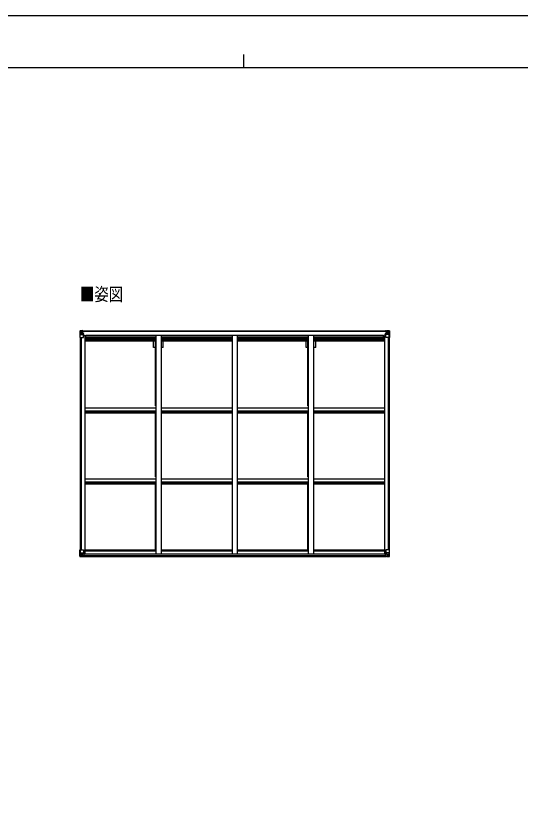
# Model space of a CAD drawing. Units: millimetres, scale not verified. Extents: x -10512 to 10512, y -7425 to 7425.
# Drawn here: x -2152 to 2587, y 9 to 7425 of the extents above; entities that cross this region are included whole.
import ezdxf
from ezdxf.enums import TextEntityAlignment as Align

# ---------------------------------------------------------------- set-up
doc = ezdxf.new("R2010")
doc.units = ezdxf.units.MM
doc.header["$LTSCALE"] = 30
for name, color, linetype in [('0-2_USER1', 3, 'Continuous'), ('0-4_YKK_13', 4, 'Continuous'), ('0-5_YKK_A1', 4, 'Continuous'), ('0-7_YKK_ZWAK', 7, 'Continuous')]:
    doc.layers.add(name, color=color, linetype=linetype)
doc.styles.add('ＭＳ ゴシック', font='')
doc.styles.get('ＭＳ ゴシック').set_extended_font_data('MS Gothic')

msp = doc.modelspace()

# ---------------------------------------------------------------- linework, layer by layer
at = {"layer": '0-4_YKK_13'}
for p, q in [((-1549.21, 4464.42), (-1549.21, 4464.38)), ((-1548.27, 4465.42), (-1548.27, 4465.42)), ((-1548.27, 4465.38), (-1548.27, 4465.42)), ((-1539.3, 4465.81), (-1547.23, 4465.33)), ((-1546.37, 4464.36), (-1546.37, 4464.3)), ((-1546.37, 4403.71), (-1546.37, 4464.3)), ((-1542.4, 4460.92), (-1545.13, 4464.59)), ((-1541.55, 4457.41), (-1539.21, 4457.47)), ((-1541.55, 4443.94), (-1541.55, 4457.41)), ((-1527.21, 4466.6), (-1539.21, 4465.81)), ((-1539.21, 4457.47), (-1527.21, 4457.47)), ((-1533.73, 4450.27), (-1533.73, 4449.31)), ((-1528.21, 4457.47), (-1527.21, 4457.47)), ((-1520.71, 4467.11), (-1527.21, 4466.71)), ((-1527.21, 4440.61), (-1527.21, 4466.71)), ((-1527.21, 4465.83), (-1520.71, 4466.22)), ((-1525.71, 4461), (-1527.21, 4461)), ((-1525.71, 4457.47), (-1527.21, 4457.47)), ((-1520.71, 4465.3), (-1525.71, 4465.21)), ((-1525.21, 4460.64), (-1525.71, 4460.64)), ((-1521.71, 4455.71), (-1525.71, 4455.71)), ((-1525.6, 4459.34), (-1521.71, 4459.34)), ((-1525.22, 4459.55), (-1525.22, 4459.72)), ((-1525.22, 4459.72), (-1525.21, 4459.72)), ((-1525.21, 4461.67), (-1525.21, 4459.72)), ((-1517.21, 4461.67), (-1525.21, 4461.67)), ((-1517.21, 4461.64), (-1525.21, 4461.64)), ((-1515.21, 4459.8), (-1525.21, 4459.72)), ((-1521.71, 4439.61), (-1521.71, 4459.58)), ((-1520.71, 4466.22), (-1520.71, 4467.11)), ((-1520.71, 4465.71), (-1520.71, 4466.22)), ((-1520.71, 4465.71), (-1520.71, 4465.3)), ((-1520.71, 4465.3), (-1520.71, 4464.48)), ((-1515.71, 4464.91), (-1515.71, 4464.48)), ((-1515.41, 4464.91), (-1515.71, 4464.91)), ((-1515.41, 4464.91), (-1513.72, 4464.48)), ((-1515.21, 4461.41), (-1510.21, 4461.41)), ((-1515.21, 4459.8), (-1515.21, 4461.41)), ((-1510.21, 4462.34), (-1510.21, 4461.41)), ((-1510.21, 4461.41), (-1509.21, 4461.41)), ((-1509.21, 4461.41), (-1509.21, 4462.34)), ((-1509.21, 4461.41), (-1509.21, 4459.84)), ((-1509.21, 4459.73), (-1509.21, 4459.84)), ((1318.79, 4461.41), (1318.79, 4462.34)), ((1319.79, 4461.41), (1318.79, 4461.41)), ((1318.79, 4461.41), (1318.79, 4459.84)), ((1318.79, 4459.73), (1318.79, 4459.84)), ((1319.79, 4462.34), (1319.79, 4461.41)), ((1324.79, 4461.41), (1319.79, 4461.41)), ((1324.99, 4464.91), (1323.3, 4464.48)), ((1324.79, 4459.8), (1324.79, 4461.41)), ((1324.79, 4459.8), (1334.79, 4459.72)), ((1324.99, 4464.91), (1325.29, 4464.91)), ((1325.29, 4464.91), (1325.29, 4464.48)), ((1326.79, 4461.67), (1334.79, 4461.67)), ((1326.79, 4461.64), (1334.79, 4461.64)), ((1330.29, 4467.11), (1336.79, 4466.71)), ((1330.29, 4466.22), (1330.29, 4467.11)), ((1336.79, 4465.83), (1330.29, 4466.22)), ((1330.29, 4465.71), (1330.29, 4466.22)), ((1330.29, 4465.71), (1330.29, 4465.3)), ((1330.29, 4465.3), (1335.29, 4465.21)), ((1330.29, 4465.3), (1330.29, 4464.48)), ((1331.29, 4439.61), (1331.29, 4459.58)), ((1335.18, 4459.34), (1331.29, 4459.34)), ((1331.29, 4455.71), (1335.29, 4455.71)), ((1334.79, 4461.67), (1334.79, 4459.72)), ((1334.79, 4460.64), (1335.29, 4460.64)), ((1334.79, 4459.55), (1334.79, 4459.72)), ((1334.79, 4459.72), (1334.79, 4459.72)), ((1335.29, 4461), (1336.79, 4461)), ((1335.29, 4457.47), (1336.79, 4457.47)), ((1336.79, 4440.61), (1336.79, 4466.71)), ((1336.79, 4466.6), (1348.79, 4465.81)), ((1337.79, 4457.47), (1336.79, 4457.47)), ((1348.79, 4457.47), (1336.79, 4457.47)), ((1343.31, 4450.27), (1343.31, 4449.31)), ((1351.12, 4457.41), (1348.79, 4457.47)), ((1348.88, 4465.81), (1356.8, 4465.33)), ((1351.12, 4443.94), (1351.12, 4457.41)), ((1351.98, 4460.92), (1354.71, 4464.59)), ((1355.94, 4464.36), (1355.95, 4464.3)), ((1355.95, 4403.71), (1355.95, 4464.3)), ((1357.85, 4465.42), (1357.85, 4465.42)), ((1357.85, 4465.38), (1357.85, 4465.42)), ((1358.79, 4464.42), (1358.79, 4464.38)), ((-1546.37, 4403.71), (-1516.21, 4403.71)), ((-1545.82, 4430.59), (-1541.68, 4442.68)), ((-1545.82, 4430.59), (-1539.21, 4430.38)), ((-1539.21, 4443.91), (-1541.55, 4443.94)), ((-1539.21, 4443.91), (-1527.21, 4443.91)), ((-1539.21, 4443.91), (-1539.21, 4443.91)), ((-1539.21, 4430.38), (-1515.21, 4430.38)), ((-1525.71, 4443.91), (-1527.21, 4443.91)), ((-1526.39, 4440.36), (-1516.04, 4438.7)), ((-1526.39, 4439.72), (-1526.39, 4440.36)), ((-1516.04, 4438.07), (-1526.39, 4439.72)), ((-1521.71, 4447.51), (-1525.71, 4447.51)), ((-1516.04, 4438.7), (-1516.04, 4438.07)), ((-1515.76, 4438.62), (-1511.71, 4438.59)), ((-1515.21, 4404.71), (-1515.21, 4437.81)), ((-1510.71, 4426.71), (-1515.21, 4426.71)), ((-1510.71, 4438.58), (-1511.71, 4438.59)), ((-1511.71, 4436.86), (-1510.71, 4436.86)), ((-1510.71, 4422.36), (-1510.71, 4438.58)), ((1320.29, 4438.58), (1321.29, 4438.59)), ((1320.29, 4422.36), (1320.29, 4438.58)), ((1321.29, 4436.86), (1320.29, 4436.86)), ((1320.29, 4426.71), (1324.79, 4426.71)), ((1325.34, 4438.62), (1321.29, 4438.59)), ((1324.79, 4404.71), (1324.79, 4437.81)), ((1348.79, 4430.38), (1324.79, 4430.38)), ((1335.96, 4440.36), (1325.61, 4438.7)), ((1325.61, 4438.07), (1335.96, 4439.72)), ((1325.61, 4438.7), (1325.61, 4438.07)), ((1355.95, 4403.71), (1325.79, 4403.71)), ((1331.29, 4447.51), (1335.29, 4447.51)), ((1335.29, 4443.91), (1336.79, 4443.91)), ((1335.96, 4439.72), (1335.96, 4440.36)), ((1348.79, 4443.91), (1336.79, 4443.91)), ((1348.79, 4443.91), (1351.12, 4443.94)), ((1348.79, 4443.91), (1348.79, 4443.91)), ((1355.4, 4430.59), (1348.79, 4430.38)), ((1355.4, 4430.59), (1351.26, 4442.68)), ((-1549.21, 2407.73), (-1516.21, 2407.73)), ((-1549.21, 2347.02), (-1549.21, 2407.73)), ((-1546.37, 2407.73), (-1546.37, 2347.15)), ((-1545.82, 2380.85), (-1539.21, 2381.07)), ((-1545.82, 2380.85), (-1541.68, 2368.77)), ((-1539.21, 2381.07), (-1515.21, 2381.07)), ((-1516.04, 2373.38), (-1526.39, 2371.72)), ((-1516.04, 2372.74), (-1516.04, 2373.38)), ((-1515.21, 2406.73), (-1515.21, 2373.64)), ((1324.79, 2406.73), (1324.79, 2373.64)), ((1348.79, 2381.07), (1324.79, 2381.07)), ((1325.61, 2373.38), (1335.96, 2371.72)), ((1325.61, 2372.74), (1325.61, 2373.38)), ((1358.79, 2407.73), (1325.79, 2407.73)), ((1355.4, 2380.85), (1348.79, 2381.07)), ((1355.4, 2380.85), (1351.26, 2368.77)), ((1355.94, 2407.73), (1355.94, 2347.15)), ((1358.79, 2347.02), (1358.79, 2407.73)), ((-1548.27, 2346.07), (-1548.27, 2346.02)), ((-1539.3, 2345.64), (-1547.23, 2346.11)), ((-1546.37, 2347.08), (-1546.37, 2347.15)), ((-1542.4, 2350.52), (-1545.13, 2346.86)), ((-1539.21, 2367.54), (-1541.54, 2367.5)), ((-1541.54, 2367.5), (-1541.54, 2354.03)), ((-1541.54, 2354.03), (-1539.21, 2353.97)), ((-1539.21, 2367.54), (-1539.21, 2367.53)), ((-1527.21, 2367.53), (-1539.21, 2367.53)), ((-1539.21, 2353.98), (-1527.21, 2353.98)), ((-1527.21, 2344.85), (-1539.21, 2345.63)), ((-1534.69, 2361.17), (-1534.69, 2362.13)), ((-1527.21, 2371.52), (-1520.71, 2371.52)), ((-1527.21, 2371.52), (-1527.21, 2344.73)), ((-1526.39, 2371.72), (-1526.39, 2371.52)), ((-1523.69, 2371.52), (-1516.04, 2372.74)), ((-1520.71, 2371.52), (-1511.71, 2371.49)), ((-1520.71, 2344.34), (-1520.71, 2350.28)), ((-1511.71, 2349.71), (-1520.71, 2349.65)), ((-1510.71, 2370.58), (-1510.71, 2350.42)), ((1320.29, 2370.58), (1320.29, 2350.42)), ((1330.29, 2371.52), (1321.29, 2371.49)), ((1321.29, 2349.71), (1330.29, 2349.65)), ((1333.27, 2371.52), (1325.61, 2372.74)), ((1336.79, 2371.52), (1330.29, 2371.52)), ((1330.29, 2344.34), (1330.29, 2350.28)), ((1335.96, 2371.72), (1335.96, 2371.52)), ((1336.79, 2371.52), (1336.79, 2344.73)), ((1336.79, 2367.53), (1348.79, 2367.53)), ((1348.79, 2353.98), (1336.79, 2353.98)), ((1336.79, 2344.85), (1348.79, 2345.63)), ((1344.27, 2361.17), (1344.27, 2362.13)), ((1348.79, 2367.54), (1348.79, 2367.53)), ((1348.79, 2367.54), (1351.12, 2367.5)), ((1351.12, 2354.03), (1348.79, 2353.97)), ((1348.88, 2345.64), (1356.8, 2346.11)), ((1351.12, 2367.5), (1351.12, 2354.03)), ((1351.98, 2350.52), (1354.71, 2346.86)), ((1355.94, 2347.08), (1355.94, 2347.15)), ((1357.85, 2346.07), (1357.85, 2346.02))]:
    msp.add_line(p, q, dxfattribs=at)
for points in [[(-1549.21, 4464.38), (-1549.21, 4403.71), (-1546.37, 4403.71)], [(-1548.27, 4465.42), (-1539.21, 4465.98), (-1527.21, 4466.71)], [(-1535.65, 4451.23), (-1536.61, 4451.23), (-1536.61, 4452.19), (-1535.65, 4452.19)], [(-1534.69, 4453.15), (-1534.69, 4454.11), (-1533.73, 4454.11), (-1533.73, 4453.15)], [(-1533.73, 4449.31), (-1534.69, 4449.31), (-1534.69, 4450.27)], [(-1532.77, 4452.19), (-1531.81, 4452.19), (-1531.81, 4451.23), (-1532.77, 4451.23)], [(-1520.71, 4465.71), (-1525.71, 4465.71), (-1525.71, 4440.25)], [(-1510.21, 4459.68), (-1525.21, 4459.55), (-1525.22, 4459.55)], [(-1525.21, 4460.64), (-1517.21, 4460.64), (-1517.21, 4462.34)], [(-1515.21, 4459.8), (-1515.21, 4459.79), (-1509.21, 4459.84)], [(1324.79, 4459.8), (1324.79, 4459.79), (1318.79, 4459.84)], [(1319.79, 4459.68), (1334.79, 4459.55), (1334.79, 4459.55)], [(1334.79, 4460.64), (1326.79, 4460.64), (1326.79, 4462.34)], [(1330.29, 4465.71), (1335.29, 4465.71), (1335.29, 4440.25)], [(1357.85, 4465.42), (1348.79, 4465.98), (1336.79, 4466.71)], [(1342.35, 4452.19), (1341.39, 4452.19), (1341.39, 4451.23), (1342.35, 4451.23)], [(1344.27, 4453.15), (1344.27, 4454.11), (1343.31, 4454.11), (1343.31, 4453.15)], [(1343.31, 4449.31), (1344.27, 4449.31), (1344.27, 4450.27)], [(1345.23, 4451.23), (1346.19, 4451.23), (1346.19, 4452.19), (1345.23, 4452.19)], [(1358.79, 4464.38), (1358.79, 4403.71), (1355.95, 4403.71)], [(-1511.71, 4438.59), (-1511.71, 4436.86), (-1515.21, 4436.84)], [(1321.29, 4438.59), (1321.29, 4436.86), (1324.79, 4436.84)], [(-1548.27, 2346.02), (-1539.21, 2345.47), (-1520.71, 2344.34)], [(-1535.65, 2359.25), (-1536.61, 2359.25), (-1536.61, 2360.21), (-1535.65, 2360.21)], [(-1534.69, 2362.13), (-1533.73, 2362.13), (-1533.73, 2361.17)], [(-1533.73, 2358.29), (-1533.73, 2357.33), (-1534.69, 2357.33), (-1534.69, 2358.29)], [(-1532.77, 2360.21), (-1531.81, 2360.21), (-1531.81, 2359.25), (-1532.77, 2359.25)], [(-1510.71, 2350.42), (-1510.72, 2350.32), (-1520.71, 2350.28)], [(1320.29, 2350.42), (1320.3, 2350.32), (1330.29, 2350.28)], [(1357.85, 2346.02), (1348.79, 2345.47), (1330.29, 2344.34)], [(1342.35, 2360.21), (1341.39, 2360.21), (1341.39, 2359.25), (1342.35, 2359.25)], [(1344.27, 2362.13), (1343.31, 2362.13), (1343.31, 2361.17)], [(1343.31, 2358.29), (1343.31, 2357.33), (1344.27, 2357.33), (1344.27, 2358.29)], [(1345.23, 2359.25), (1346.19, 2359.25), (1346.19, 2360.21), (1345.23, 2360.21)]]:
    msp.add_lwpolyline(points, dxfattribs=at)
for centre in [(-1534.21, 4451.71), (1343.79, 4451.71), (-1534.21, 2359.73), (1343.79, 2359.73)]:
    msp.add_circle(centre, 5.3, dxfattribs=at)
for centre, radius, start, end in [((-1548.21, 4464.42), 0.999, 93.4424, 179.95083), ((-1548.21, 4464.42), 1, 93.50017, 180.00079), ((-1548.21, 4464.38), 0.999, 93.4424, 179.95083), ((-1547.06, 4478.03), 12.7, 269.24466, 275.10311), ((-1545.09, 4464.42), 1.28, 131.17831, 182.45895), ((-1535.65, 4453.15), 0.96, 270, 0), ((-1535.65, 4450.27), 0.96, 0, 90), ((-1532.77, 4453.15), 0.96, 180, 270), ((-1532.77, 4450.27), 0.96, 90, 180), ((-1525.21, 4462.17), 0.5, 179.99802, 269.99691), ((-1525.21, 4462.14), 0.5, 180.00109, 270.00109), ((-1525.21, 4459.22), 0.5, 90.52895, 180.04464), ((-1525.2, 4459.04), 0.513, 91.88028, 181.04707), ((-1510.07, 4467.37), 7.69, 268.96999, 276.43426), ((1319.65, 4467.37), 7.69, 263.56574, 271.03001), ((1334.79, 4462.17), 0.5, 270.00309, 0.00198), ((1334.79, 4462.14), 0.5, 269.99891, 359.99891), ((1334.79, 4459.22), 0.5, 359.95536, 89.47105), ((1334.78, 4459.04), 0.513, 358.95293, 88.11972), ((1342.35, 4453.15), 0.96, 270, 0), ((1342.35, 4450.27), 0.96, 0, 90), ((1345.23, 4453.15), 0.96, 180, 270), ((1345.23, 4450.27), 0.96, 90, 180), ((1354.66, 4464.42), 1.28, 357.54105, 48.82169), ((1356.64, 4478.03), 12.7, 264.89689, 270.75534), ((1357.79, 4464.42), 0.999, 0.04917, 86.5576), ((1357.79, 4464.42), 1, 359.99921, 86.49983), ((1357.79, 4464.38), 0.999, 0.04917, 86.5576), ((-1526.28, 4441.29), 0.937, 182.32209, 263.26766), ((-1526.28, 4440.65), 0.937, 182.32209, 263.26766), ((-1516.21, 4404.71), 1, 270, 0), ((-1516.15, 4437.77), 0.937, 2.32209, 83.26766), ((-1516.15, 4437.14), 0.937, 2.32209, 83.26766), ((1325.72, 4437.77), 0.937, 96.73234, 177.67791), ((1325.72, 4437.14), 0.937, 96.73234, 177.67791), ((1325.79, 4404.71), 1, 180, 270), ((1335.85, 4441.29), 0.937, 276.73234, 357.67791), ((1335.85, 4440.65), 0.937, 276.73234, 357.67791), ((-1516.21, 2406.73), 1, 0, 90), ((-1516.15, 2374.31), 0.937, 276.73234, 357.67791), ((-1516.15, 2373.67), 0.937, 276.73234, 357.67791), ((1325.72, 2374.31), 0.937, 182.32209, 263.26766), ((1325.72, 2373.67), 0.937, 182.32209, 263.26766), ((1325.79, 2406.73), 1, 90, 180), ((-1548.21, 2347.06), 0.999, 180.04917, 266.5576), ((-1548.21, 2347.03), 0.999, 180.04917, 266.5576), ((-1548.21, 2347.02), 1, 179.99921, 266.49983), ((-1547.06, 2333.42), 12.7, 84.89689, 90.75534), ((-1545.09, 2347.03), 1.28, 177.54105, 228.82169), ((-1535.65, 2361.17), 0.96, 270, 0), ((-1535.65, 2358.29), 0.96, 0, 90), ((-1532.77, 2361.17), 0.96, 180, 270), ((-1532.77, 2358.29), 0.96, 90, 180), ((-1526.28, 2370.79), 0.937, 96.73234, 129.06602), ((1335.85, 2370.79), 0.937, 50.93398, 83.26766), ((1342.35, 2361.17), 0.96, 270, 0), ((1342.35, 2358.29), 0.96, 0, 90), ((1345.23, 2361.17), 0.96, 180, 270), ((1345.23, 2358.29), 0.96, 90, 180), ((1354.66, 2347.03), 1.28, 311.17831, 2.45895), ((1356.63, 2333.42), 12.7, 89.24466, 95.10311), ((1357.79, 2347.06), 0.999, 273.4424, 359.95083), ((1357.79, 2347.03), 0.999, 273.4424, 359.95083), ((1357.79, 2347.02), 1, 273.50017, 0.00079)]:
    msp.add_arc(centre, radius, start, end, dxfattribs=at)
for centre, major_axis, ratio, start_param, end_param in [((-1347.27, 4477.73), (201, 12.36), 0.060933, 3.1373463, 3.1378449), ((-1546.27, 4465.5), (2, 0.12), 0.060933, 3.1378449, 4.2119296), ((-1546.08, 4462.4), (-0.02, 3), 0.466854, 5.5234897, 6.1575023), ((-1544.42, 4457.33), (0.03, 5), 0.573921, 4.7320603, 5.5159136), ((-1620.96, 4457.47), (81.75, 0), 0.061163, 0, 0.0007725), ((1430.54, 4457.47), (-81.75, 0), 0.061163, 6.2824128, 6.2831853), ((1353.99, 4457.33), (-0.03, 5), 0.573921, 0.7672717, 1.551125), ((1355.66, 4462.4), (0.02, 3), 0.466854, 0.125683, 0.7596956), ((1355.85, 4465.5), (-2, 0.12), 0.060933, 2.0712557, 3.1453404), ((1156.85, 4477.73), (-201, 12.36), 0.060933, 3.1453404, 3.145839), ((-1545.1, 4432.94), (0.85, 2.32), 0.403757, 2.3087461, 3.2744049), ((-1542.95, 4443.96), (0, 3), 0.468246, 4.2703918, 4.7058971), ((1352.53, 4443.96), (0, 3), 0.468246, 1.5772882, 2.0127935), ((1354.68, 4432.94), (-0.85, 2.32), 0.403757, 3.0087805, 3.9744392), ((-1545.1, 2378.5), (0.85, -2.32), 0.403757, 3.0087805, 3.9744392), ((1354.68, 2378.5), (-0.85, -2.32), 0.403757, 2.3087461, 3.2744049), ((-1546.27, 2345.94), (2, -0.12), 0.060933, 2.0712557, 3.1453404), ((-1347.27, 2333.71), (201, -12.36), 0.060933, 3.1453404, 3.145839), ((-1546.08, 2349.04), (-0.02, -3), 0.466854, 0.125683, 0.7596956), ((-1544.42, 2354.11), (0.03, -5), 0.573921, 0.7672717, 1.551125), ((-1542.95, 2367.48), (0, -3), 0.468246, 1.5772882, 2.0127935), ((-1620.96, 2353.98), (81.75, 0), 0.061163, 6.2824128, 6.2831853), ((-1511.71, 2370.58), (1, -0.021), 0.906239, 0.0187047, 1.589501), ((-1511.71, 2350.42), (1, 0.012), 0.707053, 4.7036637, 6.124411), ((1321.29, 2370.58), (-1, -0.021), 0.906239, 4.6936843, 6.2644806), ((1321.29, 2350.42), (-1, 0.012), 0.707053, 0.1587743, 1.5795216), ((1430.54, 2353.98), (-81.75, 0), 0.061163, 0, 0.0007725), ((1352.52, 2367.48), (0, -3), 0.468246, 4.2703918, 4.7058971), ((1353.99, 2354.11), (-0.03, -5), 0.573921, 4.7320603, 5.5159136), ((1355.66, 2349.04), (0.02, -3), 0.466854, 5.5234897, 6.1575023), ((1355.85, 2345.94), (-2, -0.12), 0.060933, 3.1378449, 4.2119296), ((1156.85, 2333.71), (-201, -12.36), 0.060933, 3.1373463, 3.1378449)]:
    msp.add_ellipse(centre, major_axis=major_axis, ratio=ratio, start_param=start_param, end_param=end_param, dxfattribs=at)
at = {"layer": '0-5_YKK_A1'}
for p, q in [((-1525.71, 4464.48), (1335.29, 4464.48)), ((-1525.71, 4462.34), (1335.29, 4462.34)), ((-1547.21, 4403.71), (-1547.21, 2407.73)), ((-1537.51, 4403.71), (-1537.51, 2407.73)), ((-1515.21, 4422.36), (-1502.21, 4422.36)), ((-1502.21, 4422.36), (-1502.21, 2371.71)), ((-1502.21, 4408.68), (-836.21, 4408.68)), ((-1502.21, 4400.29), (-836.21, 4400.29)), ((-1502.21, 4392.09), (-836.21, 4392.09)), ((-1502.21, 4388.16), (-836.21, 4388.16)), ((-1502.21, 4383.08), (-836.21, 4383.08)), ((-1494.71, 4408.68), (-1494.71, 4424.2)), ((-1494.71, 4424.2), (1304.29, 4424.2)), ((-836.21, 4424.18), (-836.21, 2371.71)), ((-786.21, 4424.18), (-786.21, 2371.71)), ((-786.21, 4408.68), (-120.21, 4408.68)), ((-786.21, 4400.29), (-120.21, 4400.29)), ((-786.21, 4392.09), (-120.21, 4392.09)), ((-786.21, 4388.16), (-120.21, 4388.16)), ((-786.21, 4383.08), (-120.21, 4383.08)), ((-120.21, 4424.18), (-120.21, 2371.71)), ((-70.21, 4424.18), (-70.21, 2371.71)), ((-70.21, 4408.68), (595.79, 4408.68)), ((-70.21, 4400.29), (595.79, 4400.29)), ((-70.21, 4392.09), (595.79, 4392.09)), ((-70.21, 4388.16), (595.79, 4388.16)), ((-70.21, 4383.08), (595.79, 4383.08)), ((595.79, 4424.18), (595.79, 2371.71)), ((645.79, 4424.18), (645.79, 2371.71)), ((645.79, 4408.68), (1311.79, 4408.68)), ((645.79, 4400.29), (1311.79, 4400.29)), ((645.79, 4392.09), (1311.79, 4392.09)), ((645.79, 4388.16), (1311.79, 4388.16)), ((645.79, 4383.08), (1311.79, 4383.08)), ((1304.29, 4408.68), (1304.29, 4424.2)), ((1311.79, 4422.36), (1311.79, 2371.71)), ((1311.79, 4422.36), (1324.79, 4422.36)), ((1347.09, 4403.71), (1347.09, 2407.73)), ((1356.79, 4403.71), (1356.79, 2407.73)), ((-1502.21, 4370.07), (-836.21, 4370.07)), ((-856.41, 4308.98), (-856.41, 4370.07)), ((-838.71, 4308.98), (-856.41, 4308.98)), ((-838.71, 3762.19), (-838.71, 4370.07)), ((-786.21, 4370.07), (-120.21, 4370.07)), ((-783.71, 3762.19), (-783.71, 4370.07)), ((-766.01, 4308.98), (-783.71, 4308.98)), ((-766.01, 4308.98), (-766.01, 4370.07)), ((-70.21, 4370.07), (595.79, 4370.07)), ((575.59, 4308.98), (575.59, 4370.07)), ((593.29, 4308.98), (575.59, 4308.98)), ((593.29, 3762.19), (593.29, 4370.07)), ((645.79, 4370.07), (1311.79, 4370.07)), ((648.29, 3762.19), (648.29, 4370.07)), ((665.99, 4308.98), (648.29, 4308.98)), ((665.99, 4308.98), (665.99, 4370.07)), ((-1502.18, 3743.42), (-836.21, 3743.42)), ((-1502.18, 3713.68), (-836.21, 3713.68)), ((-1502.18, 3709.13), (-836.21, 3709.13)), ((-838.71, 3094.73), (-838.71, 3710.56)), ((-786.18, 3743.42), (-120.21, 3743.42)), ((-786.18, 3713.68), (-120.21, 3713.68)), ((-786.18, 3709.13), (-120.21, 3709.13)), ((-783.71, 3094.73), (-783.71, 3710.56)), ((-70.18, 3743.42), (595.79, 3743.42)), ((-70.18, 3713.68), (595.79, 3713.68)), ((-70.18, 3709.13), (595.79, 3709.13)), ((593.29, 3094.73), (593.29, 3710.56)), ((645.82, 3743.42), (1311.79, 3743.42)), ((645.82, 3713.68), (1311.79, 3713.68)), ((645.82, 3709.13), (1311.79, 3709.13)), ((648.29, 3094.73), (648.29, 3710.56)), ((-1502.18, 3696.12), (-836.21, 3696.12)), ((-786.18, 3696.12), (-120.21, 3696.12)), ((-70.18, 3696.12), (595.79, 3696.12)), ((645.82, 3696.12), (1311.79, 3696.12)), ((-1502.18, 3076.43), (-836.21, 3076.43)), ((-1502.18, 3046.69), (-836.21, 3046.69)), ((-1502.18, 3042.14), (-836.21, 3042.14)), ((-838.71, 2407.88), (-838.71, 3047.54)), ((-786.18, 3076.43), (-120.21, 3076.43)), ((-786.18, 3046.69), (-120.21, 3046.69)), ((-786.18, 3042.14), (-120.21, 3042.14)), ((-783.71, 2407.88), (-783.71, 3047.54)), ((-70.18, 3076.43), (595.79, 3076.43)), ((-70.18, 3046.69), (595.79, 3046.69)), ((-70.18, 3042.14), (595.79, 3042.14)), ((593.29, 2407.88), (593.29, 3047.54)), ((645.82, 3076.43), (1311.79, 3076.43)), ((645.82, 3046.69), (1311.79, 3046.69)), ((645.82, 3042.14), (1311.79, 3042.14)), ((648.29, 2407.88), (648.29, 3047.54)), ((-1502.18, 3029.13), (-836.21, 3029.13)), ((-786.18, 3029.13), (-120.21, 3029.13)), ((-70.18, 3029.13), (595.79, 3029.13)), ((645.82, 3029.13), (1311.79, 3029.13)), ((-1502.21, 2407.88), (-836.21, 2407.88)), ((-1502.21, 2399.54), (-836.21, 2399.54)), ((-786.21, 2407.88), (-120.21, 2407.88)), ((-786.21, 2399.54), (-120.21, 2399.54)), ((-70.21, 2407.88), (595.79, 2407.88)), ((-70.21, 2399.54), (595.79, 2399.54)), ((645.79, 2407.88), (1311.79, 2407.88)), ((645.79, 2399.54), (1311.79, 2399.54)), ((-1522.48, 2371.71), (1332.05, 2371.71)), ((-1520.71, 2345.94), (1330.29, 2345.94)), ((-1510.71, 2369.45), (1320.29, 2369.45)), ((-1510.71, 2353.84), (1320.29, 2353.84))]:
    msp.add_line(p, q, dxfattribs=at)
at = {"layer": '0-7_YKK_ZWAK'}
for p, q in [((-12.45, 7062.5), (-12.45, 6937.5)), ((9737.55, 6937.5), (-9762.45, 6937.5))]:
    msp.add_line(p, q, dxfattribs=at)
msp.add_lwpolyline([(-10512.5, -7425), (10512.5, -7425), (10512.5, 7425), (-10512.5, 7425)], close=True, dxfattribs=at)

# ---------------------------------------------------------------- texts
at = {"layer": '0-2_USER1', "style": 'ＭＳ ゴシック', "width": 0.8}
msp.add_text('■姿図', height=123.8, dxfattribs=at).set_placement((-1548.07, 4710.26), align=Align.BOTTOM_LEFT)

doc.saveas('drawing.dxf')
